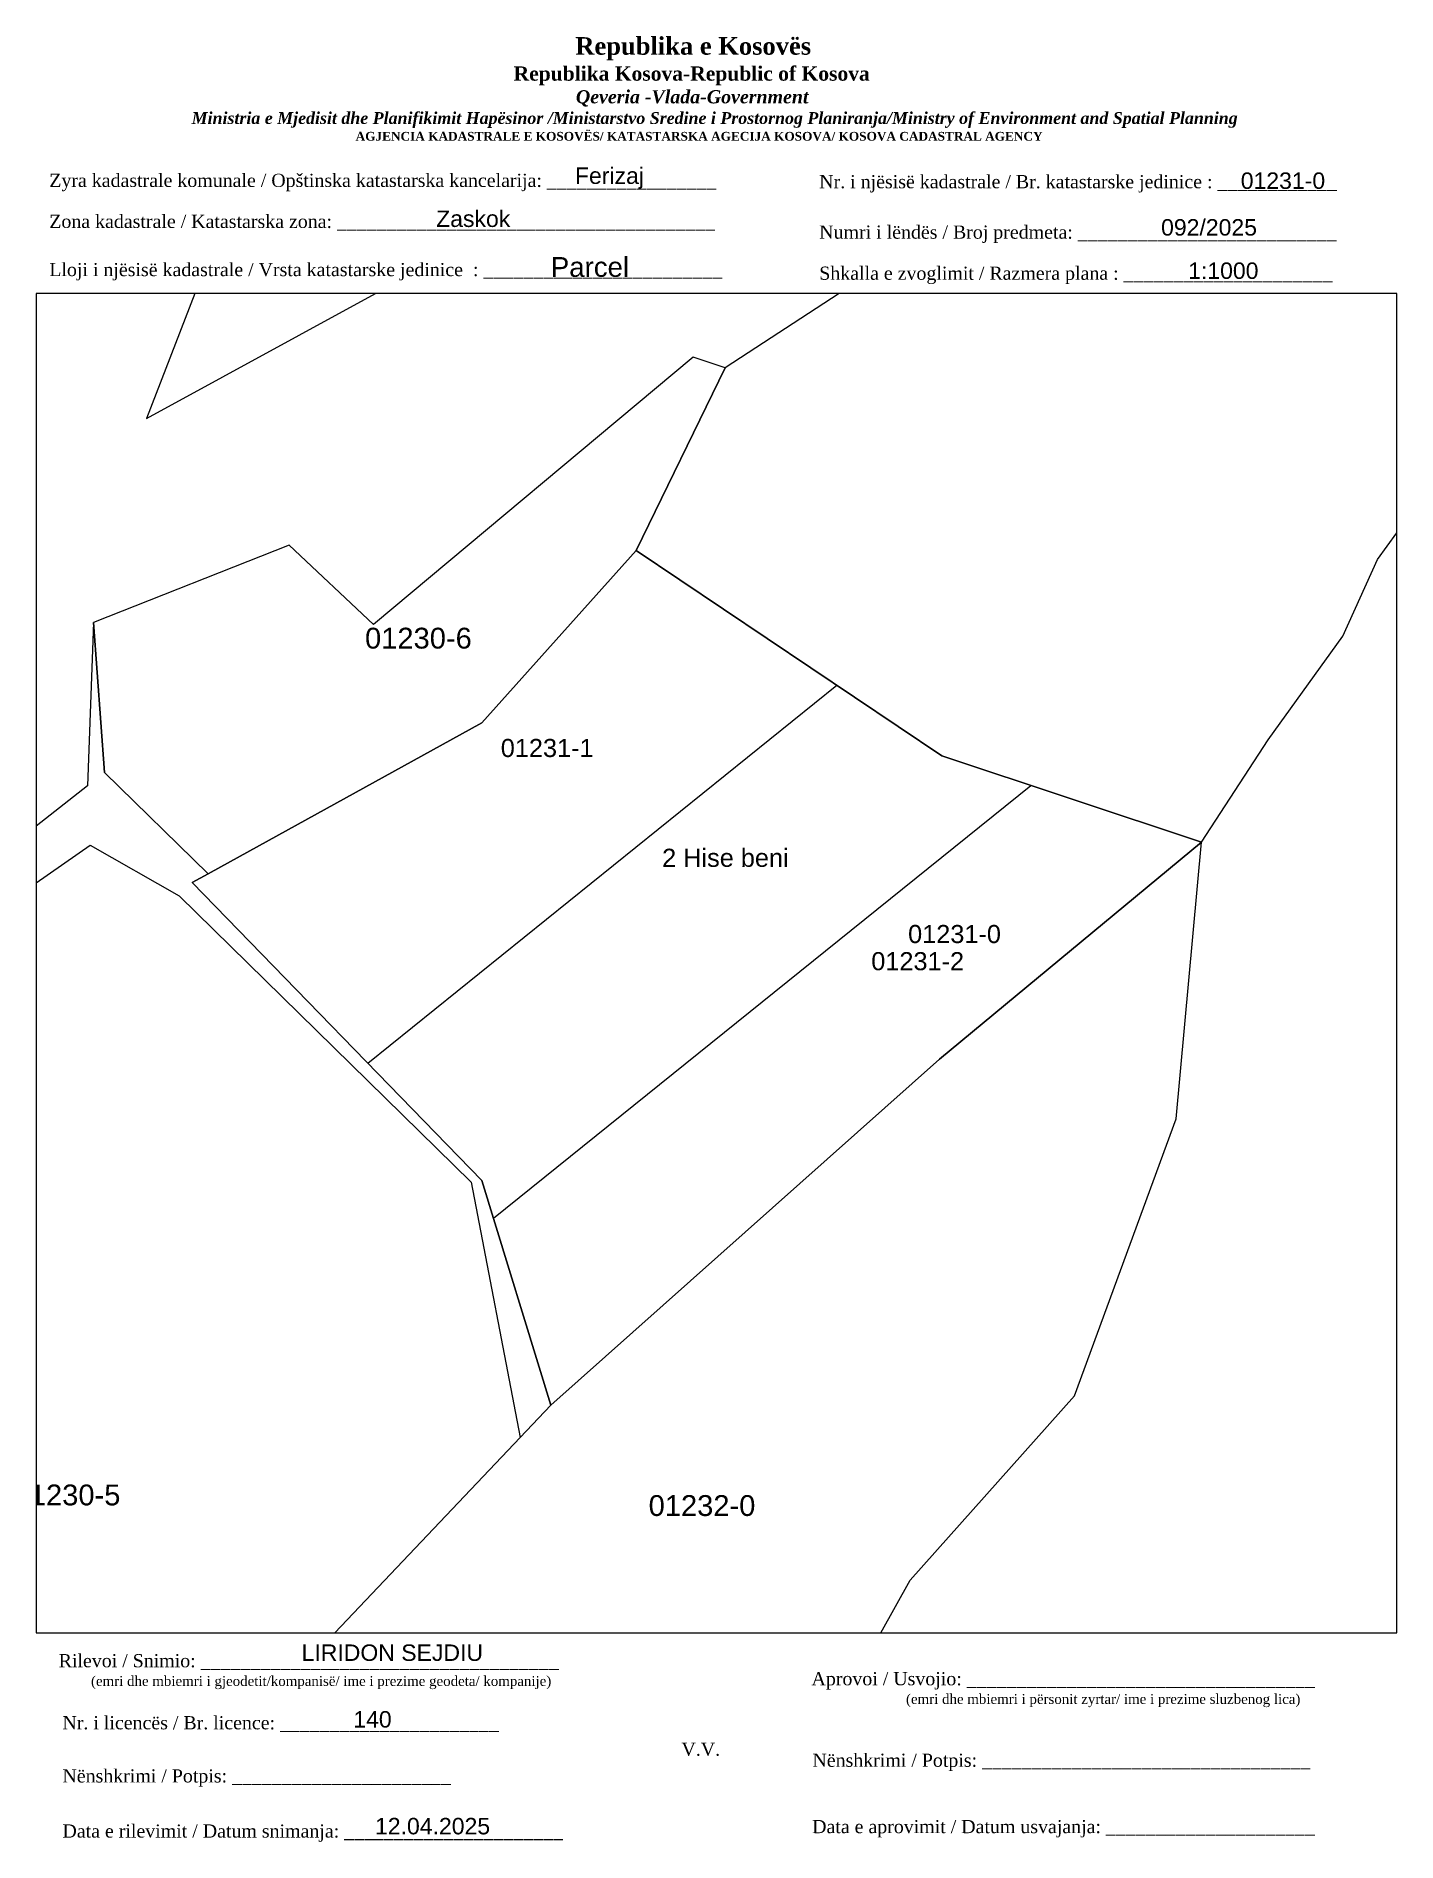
# Paper-space layout '1231' of a CAD drawing. Header units: metres, sheet in millimetres. Extents: x 1 to 208, y 2 to 276.
# The model-space entities are those that its viewports show. They can reach past a viewport. Long polylines and large blocks are cut down to what shows.
import ezdxf

# ---------------------------------------------------------------- set-up
doc = ezdxf.new("R2010")
doc.units = ezdxf.units.M
doc.layers.get('0').update_dxf_attribs({"lineweight": 0})
for name, color, linetype, lineweight in [('Korniza e jashtme', 7, 'Continuous', 0), ('Ndarje e re', 1, 'Continuous', 0), ('Nr Parceles Baze', 7, 'Continuous', 0), ('Nr-Kojshi', 251, 'Continuous', 0), ('Parc-Kojshi', 251, 'Continuous', 0), ('Parcela Baze', 7, 'Continuous', 0), ('Pikat Ndarjes garb', 1, 'Continuous', 0)]:
    doc.layers.add(name, color=color, linetype=linetype, lineweight=lineweight)
doc.styles.get("Standard").update_dxf_attribs({"font": 'arial.ttf'})

msp = doc.modelspace()

# ---------------------------------------------------------------- linework, layer by layer
at = {"layer": 'Ndarje e re', "flags": 128}
msp.add_lwpolyline([(7511242.64, 4687965.27), (7511302, 4688013.08)], dxfattribs=at)
at = {"layer": 'Parc-Kojshi', "flags": 128}
msp.add_lwpolyline([(7511211.23, 4688071.43), (7511204.33, 4688053.62), (7511233.29, 4688069.42)], dxfattribs=at)
for points in [[(7511363.51, 4688069.97), (7511373.74, 4688095.06), (7511373.44, 4688127.89), (7511370.99, 4688136.47), (7511335.29, 4688104.95), (7511310.12, 4688086.58), (7511268.25, 4688059.2), (7511258.41, 4688039.04), (7511292.18, 4688016.34), (7511320.84, 4688006.8), (7511328.22, 4688018.11), (7511336.47, 4688029.56), (7511340.28, 4688038.02), (7511351.89, 4688054)], [(7511258.41, 4688039.04), (7511268.25, 4688059.2), (7511264.7, 4688060.38), (7511229.38, 4688030.86), (7511220.08, 4688039.63), (7511198.46, 4688031.09), (7511199.67, 4688014.5), (7511211.14, 4688003.33), (7511241.37, 4688020.01)], [(7511199.67, 4688014.5), (7511198.46, 4688031.09), (7511197.8, 4688013.04), (7511177.07, 4687996.68), (7511135.11, 4687915.02), (7511129.67, 4687894.98), (7511127.99, 4687891.02), (7511131.62, 4687889.33), (7511133.46, 4687893.67), (7511138.86, 4687913.57), (7511180.22, 4687994.08), (7511198.11, 4688006.47), (7511207.93, 4688000.87), (7511240.18, 4687969.25), (7511245.61, 4687941.04), (7511248.99, 4687944.61), (7511241.35, 4687969.45), (7511209.38, 4688002.36), (7511211.14, 4688003.33)], [(7511306.81, 4687945.66), (7511318.04, 4687976.24), (7511320.84, 4688006.8), (7511291.92, 4687982.84), (7511248.99, 4687944.61), (7511245.61, 4687941.04), (7511213.28, 4687907.03), (7511264.61, 4687882.08), (7511288.66, 4687925.31)]]:
    msp.add_lwpolyline(points, close=True, dxfattribs=at)
at = {"layer": 'Parcela Baze', "flags": 128}
msp.add_lwpolyline([(7511292.18, 4688016.34), (7511258.41, 4688039.04), (7511241.37, 4688020.01), (7511211.14, 4688003.33), (7511209.38, 4688002.36), (7511241.35, 4687969.45), (7511248.99, 4687944.61), (7511291.92, 4687982.84), (7511320.84, 4688006.8)], close=True, dxfattribs=at)
at = {"layer": 'Pikat Ndarjes garb', "flags": 128}
msp.add_lwpolyline([(7511228.75, 4687982.42), (7511280.57, 4688024.15)], dxfattribs=at)

# ---------------------------------------------------------------- texts
at = {"layer": 'Ndarje e re'}
for s, p in [('01231-1', (7511243.45, 4688016.22)), ('2 Hise beni', (7511261.27, 4688004.09)), ('01231-2', (7511284.37, 4687992.67))]:
    msp.add_text(s, height=2, dxfattribs=at).set_placement(p)
at = {"layer": 'Nr Parceles Baze'}
msp.add_text('01231-0', height=2, dxfattribs=at).set_placement((7511288.44, 4687995.67))
at = {"layer": 'Nr-Kojshi'}
for s, p in [('01230-6', (7511228.46, 4688028.2)), ('01230-5', (7511189.65, 4687933.56)), ('01232-0', (7511259.78, 4687932.39))]:
    msp.add_text(s, height=2.3, dxfattribs=at).set_placement(p)

psp = doc.layouts.new('1231')

# ---------------------------------------------------------------- texts
for s, p in [('01231-0', (183.92, 252.84)), ('Zaskok', (61.73, 247.06)), ('092/2025 ', (171.82, 245.75)), ('1:1000', (175.93, 239.17)), ('LIRIDON SEJDIU ', (41.3, 29.28)), ('140', (49.15, 19.16)), ('12.04.2025', (52.45, 2.94))]:
    psp.add_text(s, height=2.5).set_placement(p)
for s, insert, char_height, width, attachment_point in [('\\pi77.297;{\\fBook Antiqua|b1|i0|c0|p18;\\H1.333x;Republika e Kosovës\\fTimes New Roman|b1|i0|c0|p18;\\P\\pi67.927;\\fBook Antiqua|b1|i0|c0|p18;\\H0.8125x;Republika Kosova-Republic of Kosova\\fTimes New Roman|b1|i0|c0|p18;\\P\\pi77.378;\\fBook Antiqua|b1|i1|c0|p18;\\H0.9233x;Qeveria -Vlada-Government \\P\\pi13.032,l6,t23.033;\\fTimes New Roman|b1|i1|c0|p18;\\H0.9x;Ministria e Mjedisit dhe Planifikimit Hapësinor /Ministarstvo Sredine i Prostornog Planiranja/Ministry of Environment and Spatial Planning\\P\\pi43.931,l0,tz;\\fBook Antiqua|b1|i0|c0|p18;\\H0.7406x;AGJENCIA KADASTRALE E KOSOVËS/ KATASTARSKA AGECIJA KOSOVA/ KOSOVA CADASTRAL AGENCY}', (5.57, 275.89), 2, 191.8237, 1), ('{\\fTimes New Roman|b0|i0|c0|p18;Zyra kadastrale komunale / Opštinska katastarska kancelarija: _________________}', (2.98, 255.14), 2, 100.6873, 1), ('Ferizaj', (88.05, 254.47), 2.5, 9.9735, 5), ('{\\fTimes New Roman|b0|i0|c0|p18;Nr. i njësisë kadastrale / Br. katastarske jedinice : ____________}', (119.91, 254.94), 2, 79.9484, 1), ('{\\fTimes New Roman|b0|i0|c0|p18;Zona kadastrale / Katastarska zona: ______________________________________}', (2.98, 248.91), 2, 100.6873, 1), ('{\\fTimes New Roman|b0|i0|c0|p18;Numri i lëndës / Broj predmeta: __________________________}', (119.91, 247.28), 2, 79.9484, 1), ('{\\fTimes New Roman|b0|i0|c0|p18;Lloji i njësisë kadastrale / Vrsta katastarske jedinice  : ________________________}', (2.98, 241.59), 2, 100.6873, 1), ('{\\fArial|b0|i0|c0|p34;Parcel}', (85.09, 240.96), 3, 11.2939, 5), ('{\\fTimes New Roman|b0|i0|c0|p18;Shkalla e zvoglimit / Razmera plana : _____________________}', (119.91, 241.04), 2, 79.9484, 1), ('{\\fTimes New Roman|b0|i0|c0|p18;Rilevoi / Snimio: ____________________________________\\P     \\H0.75x;(emri dhe mbiemri i gjeodetit/kompanisë/ ime i prezime geodeta/ kompanije)}', (42.38, 27.65), 2, 74.7958, 5), ('{\\fTimes New Roman|b0|i0|c0|p18; Aprovoi / Usvojio: ___________________________________\\P                    \\H0.75x;(emri dhe mbiemri i përsonit zyrtar/ ime i prezime sluzbenog lica)}', (117.98, 27.58), 2, 83.344, 1), ('{\\fTimes New Roman|b0|i0|c0|p18;Nr. i licencës / Br. licence: ______________________\\P                                }', (4.98, 20.89), 2, 83.344, 1), ('{\\fTimes New Roman|b0|i0|c0|p18;V.V.                                 }', (101.92, 15.84), 2, 5.7076, 5), ('{\\fTimes New Roman|b0|i0|c0|p18; Nënshkrimi / Potpis: _________________________________}', (118.12, 15.2), 2, 83.344, 1), ('{\\fTimes New Roman|b0|i0|c0|p18;Nënshkrimi / Potpis: ______________________\\P                                 }', (4.98, 12.82), 2, 83.344, 1), ('{\\fTimes New Roman|b0|i0|c0|p18;Data e rilevimit / Datum snimanja: ______________________\\P                                 }', (4.98, 4.45), 2, 83.344, 1), ('{\\fTimes New Roman|b0|i0|c0|p18; Data e aprovimit / Datum usvajanja: _____________________}', (118.07, 5.12), 2, 83.344, 1)]:
    psp.add_mtext(s, dxfattribs=dict(insert=insert, char_height=char_height, width=width, attachment_point=attachment_point))

# ---------------------------------------------------------------- viewports
at = {"layer": 'Korniza e jashtme', "view_target_point": (370776.43, 310629.57)}
psp.add_viewport(center=(104.31, 135.25), size=(206.65, 203.4046), view_center_point=(7140490.85, 4377363.88), view_height=147.9344, dxfattribs=at)

doc.saveas('drawing.dxf')
